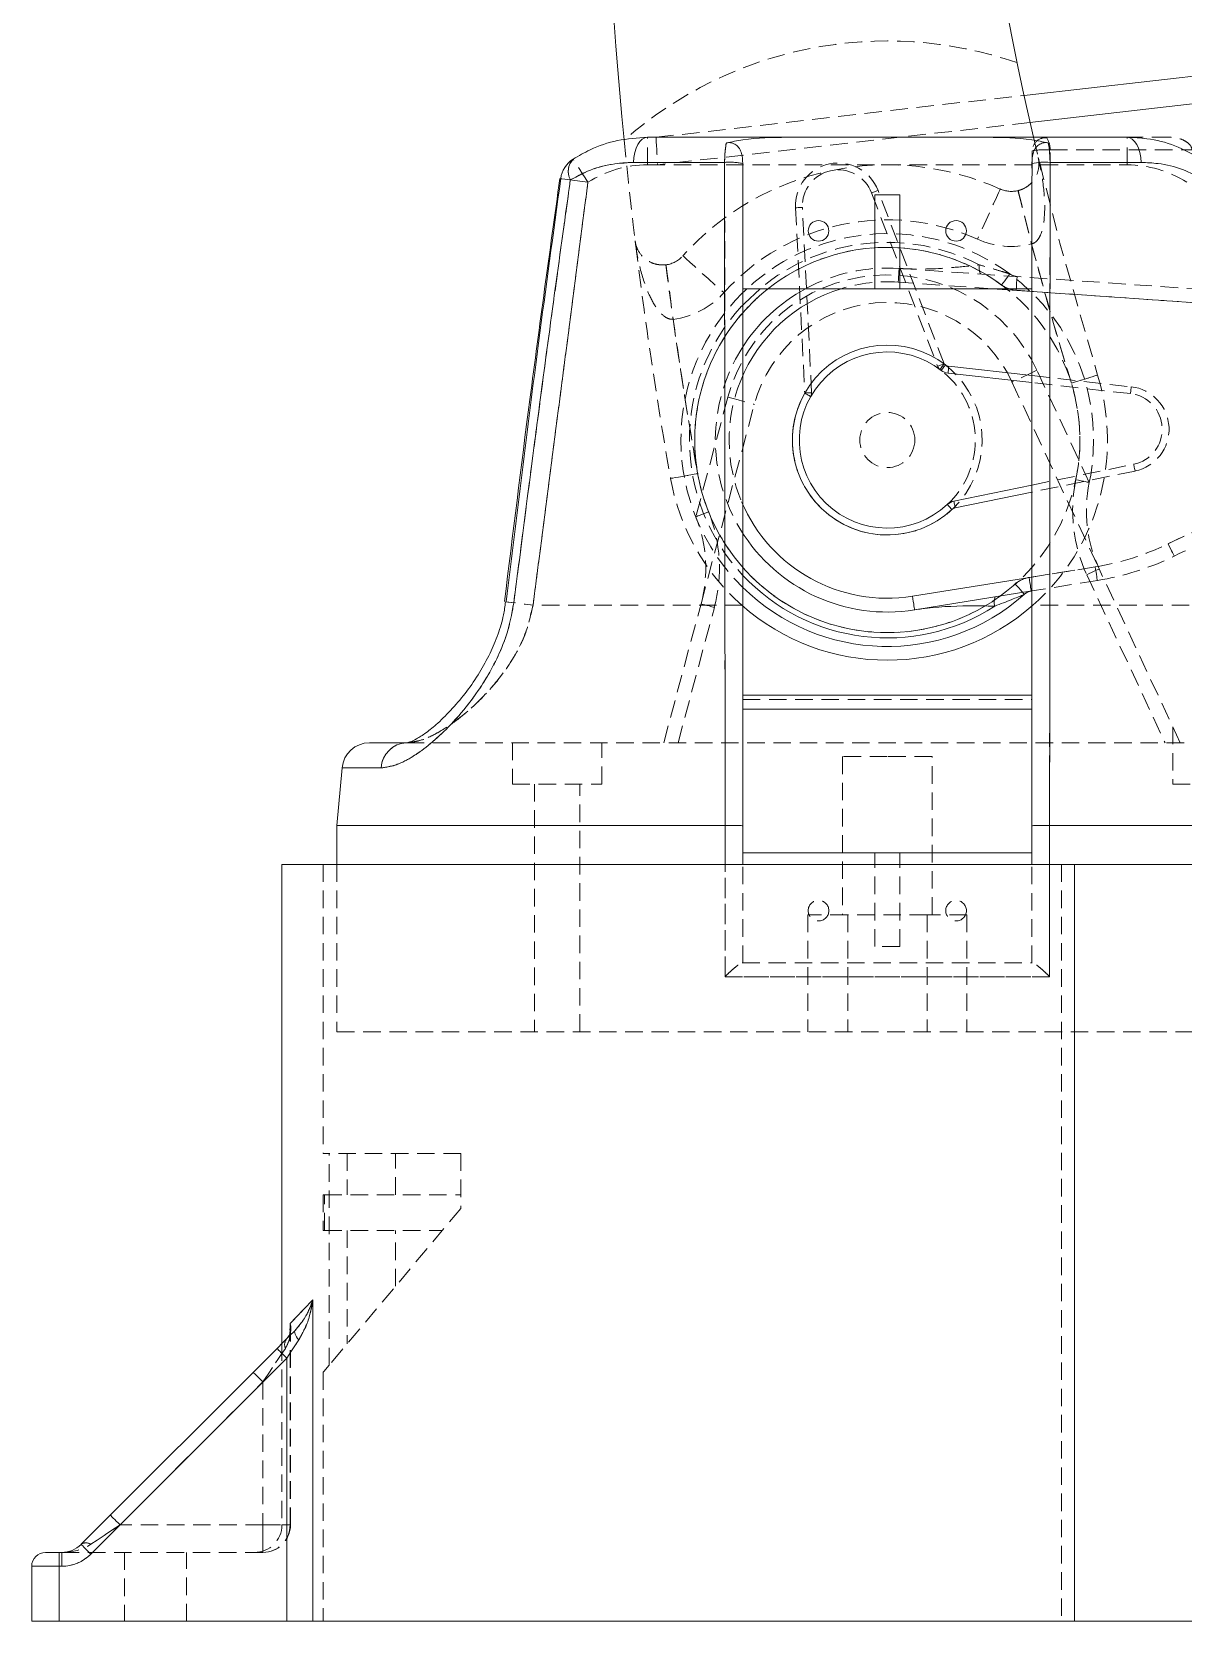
# Model space of a CAD drawing. Header units: millimetres. Extents: x 0 to 1189, y 0 to 841.
# Drawn here: x 574 to 657.6, y 312.4 to 427.9 of the extents above; entities that cross this region are included whole.
import ezdxf

# ---------------------------------------------------------------- set-up
doc = ezdxf.new("R2010")
doc.units = ezdxf.units.MM
doc.linetypes.add('HIDDEN', pattern=[1.905, 1.27, -0.635])

msp = doc.modelspace()

# ---------------------------------------------------------------- linework, layer by layer
at = {"color": 7, "linetype": 'Continuous', "lineweight": 15}
for p, q in [((646.08, 423.27), (662.34, 425.12)), ((618.71, 420.22), (628.86, 420.22)), ((628.86, 420.22), (643.42, 420.22)), ((643.42, 420.22), (653.58, 420.22)), ((624.31, 418.39), (617.68, 418.39)), ((625.63, 418.32), (625.64, 416.51)), ((646.64, 416.51), (646.66, 418.32)), ((654.6, 418.39), (647.97, 418.39)), ((625.64, 416.51), (625.64, 370.18)), ((635.24, 409.22), (635.24, 416.03)), ((637.04, 416.03), (635.24, 416.03)), ((637.04, 409.22), (637.04, 416.03)), ((646.64, 370.18), (646.64, 416.51)), ((635.24, 409.22), (625.64, 409.22)), ((637.04, 409.22), (635.24, 409.22)), ((646.64, 409.22), (637.04, 409.22)), ((646.64, 402.4), (640.56, 403.08)), ((640.98, 393.78), (646.64, 394.94)), ((646.64, 387.25), (638.13, 385.88)), ((646.64, 379.67), (625.64, 379.67)), ((646.64, 378.67), (625.64, 378.67)), ((598.5, 376.22), (601.2, 376.22)), ((596.51, 374.39), (596.14, 370.22)), ((596.14, 370.22), (596.14, 367.38)), ((596.14, 370.22), (624.35, 370.22)), ((624.35, 370.22), (624.35, 370.22)), ((625.64, 367.38), (625.64, 370.18)), ((646.64, 367.38), (646.64, 370.18)), ((647.94, 370.22), (676.14, 370.22)), ((647.94, 370.22), (647.94, 370.22)), ((592.14, 367.38), (592.14, 332.57)), ((592.14, 367.38), (649.74, 367.38)), ((625.64, 368.22), (635.24, 368.22)), ((635.24, 367.38), (635.24, 368.22)), ((637.04, 368.22), (635.24, 368.22)), ((637.04, 368.22), (646.64, 368.22)), ((637.04, 367.38), (637.04, 368.22)), ((649.74, 367.38), (649.74, 312.38)), ((734.14, 367.38), (649.74, 367.38)), ((594.39, 335.74), (594.39, 312.38)), ((577.54, 317.97), (591.78, 332.21)), ((592.49, 331.5), (578.25, 317.26)), ((592.49, 312.38), (592.49, 331.5)), ((574.95, 317.38), (575.95, 317.38)), ((575.95, 317.38), (576.13, 317.38)), ((575.95, 317.38), (575.95, 316.38)), ((576.13, 317.38), (576.13, 316.38)), ((573.95, 312.38), (573.95, 316.38)), ((575.95, 316.38), (573.95, 316.38)), ((575.95, 316.38), (575.95, 312.38)), ((576.13, 316.38), (575.95, 316.38)), ((575.95, 312.38), (573.95, 312.38)), ((575.95, 312.38), (592.49, 312.38)), ((594.39, 312.38), (592.49, 312.38)), ((594.39, 312.38), (649.74, 312.38)), ((694.2, 312.38), (649.74, 312.38))]:
    msp.add_line(p, q, dxfattribs=at)
at = {"color": 7, "linetype": 'HIDDEN', "lineweight": 0}
for p, q in [((619.33, 420.22), (646.08, 423.27)), ((646.51, 421.3), (619.44, 418.22)), ((618.71, 418.22), (618.71, 420.22)), ((618.71, 418.22), (618.71, 420.22)), ((647.97, 419.31), (658.3, 419.31)), ((653.58, 418.22), (653.58, 420.22)), ((656.65, 420.22), (653.58, 420.22)), ((617.68, 418.39), (624.31, 418.39)), ((618.71, 418.22), (653.58, 418.22)), ((619.44, 418.22), (618.71, 418.22)), ((610.39, 386.22), (614.38, 416.95)), ((614.38, 416.95), (610.39, 386.22)), ((635, 416.18), (639.8, 403.58)), ((640.27, 403.75), (635.47, 416.35)), ((629.47, 415.1), (630.14, 401.63)), ((630.64, 401.66), (629.97, 415.12)), ((637, 410.69), (660.97, 409.03)), ((643.77, 409.22), (636.93, 409.69)), ((645.5, 409.1), (693.43, 405.79)), ((661.1, 408.02), (646.64, 409.02)), ((650.82, 395.14), (647.02, 403.29)), ((645.2, 402.45), (651.54, 388.85)), ((646.64, 402.9), (653.87, 402.09)), ((653.81, 401.59), (646.64, 402.4)), ((624.55, 401.33), (622.22, 392.63)), ((622.6, 386.32), (626.48, 400.81)), ((646.64, 394.94), (654.05, 396.46)), ((654.15, 395.97), (646.64, 394.43)), ((651.25, 389), (646.45, 388.23)), ((646.64, 388.26), (651.25, 389)), ((650.64, 388.43), (656.33, 376.22)), ((657.43, 376.22), (651.54, 388.85)), ((651.41, 388.02), (646.64, 387.25)), ((625.64, 386.22), (610.39, 386.22)), ((619.89, 376.22), (622.6, 386.32)), ((620.93, 376.22), (623.57, 386.06)), ((661.89, 386.22), (646.64, 386.22)), ((625.64, 379.36), (646.64, 379.36)), ((625.64, 378.67), (646.64, 378.67)), ((656.89, 377.38), (656.89, 373.22)), ((601.2, 376.22), (671.08, 376.22)), ((608.89, 376.22), (608.89, 373.22)), ((615.39, 373.22), (615.39, 376.22)), ((636.14, 375.22), (632.89, 375.22)), ((632.89, 375.22), (632.89, 363.72)), ((639.39, 375.22), (636.14, 375.22)), ((639.39, 363.72), (639.39, 375.22)), ((608.89, 373.22), (615.39, 373.22)), ((610.49, 373.22), (610.49, 355.22)), ((613.79, 355.22), (613.79, 373.22)), ((656.89, 373.22), (663.39, 373.22)), ((624.35, 370.22), (624.35, 359.22)), ((624.35, 370.22), (624.35, 370.22)), ((647.94, 359.22), (647.94, 370.22)), ((647.94, 370.22), (647.94, 370.22)), ((595.14, 367.38), (595.14, 346.38)), ((596.14, 367.38), (596.14, 355.22)), ((624.35, 359.22), (624.35, 367.38)), ((625.64, 360.22), (625.64, 367.38)), ((635.24, 361.41), (635.24, 367.38)), ((637.04, 361.41), (637.04, 367.38)), ((646.64, 360.22), (646.64, 367.38)), ((647.94, 367.38), (647.94, 359.22)), ((648.81, 367.38), (648.81, 312.38)), ((649.74, 367.38), (649.74, 312.38)), ((633.26, 363.72), (630.37, 363.72)), ((630.37, 363.72), (630.37, 355.22)), ((633.26, 363.72), (633.26, 355.22)), ((639.03, 363.72), (633.26, 363.72)), ((639.03, 363.72), (639.03, 355.22)), ((641.92, 363.72), (639.03, 363.72)), ((641.92, 363.72), (641.92, 355.22)), ((637.04, 361.41), (635.24, 361.41)), ((625.6, 360.22), (646.68, 360.22)), ((647.94, 359.22), (624.35, 359.22)), ((624.35, 359.22), (647.94, 359.22)), ((596.14, 355.22), (636.14, 355.22)), ((636.14, 355.22), (676.14, 355.22)), ((595.14, 346.38), (595.58, 346.38)), ((595.58, 330.99), (595.58, 346.38)), ((605.14, 346.38), (595.58, 346.38)), ((596.89, 346.38), (596.89, 343.38)), ((600.39, 343.38), (600.39, 346.38)), ((605.14, 346.38), (605.14, 342.38)), ((595.14, 343.38), (595.22, 343.38)), ((595.14, 343.38), (595.14, 340.78)), ((595.22, 340.78), (595.22, 343.38)), ((595.22, 343.38), (605.14, 343.38)), ((605.14, 342.38), (595.58, 330.99)), ((595.14, 340.78), (595.22, 340.78)), ((595.22, 340.78), (603.8, 340.78)), ((596.89, 340.78), (596.89, 332.55)), ((600.39, 336.72), (600.39, 340.78)), ((594.39, 312.38), (594.39, 335.74)), ((592.73, 333.98), (592.73, 319.38)), ((592.73, 319.38), (592.73, 333.31)), ((592.76, 319.38), (592.76, 333.61)), ((578.25, 317.26), (592.49, 331.5)), ((592.14, 332.57), (592.14, 319.38)), ((592.49, 331.5), (592.49, 312.38)), ((595.14, 330.47), (595.14, 312.38)), ((580.37, 319.38), (590.76, 329.77)), ((590.76, 329.77), (590.76, 319.38)), ((590.76, 319.38), (580.37, 319.38)), ((590.76, 317.38), (590.76, 319.38)), ((590.76, 319.38), (590.76, 317.38)), ((590.76, 319.38), (592.75, 319.38)), ((592.73, 319.38), (592.14, 319.38)), ((592.73, 319.38), (592.76, 319.38)), ((575.95, 317.38), (575.95, 316.38)), ((576.13, 317.38), (590.76, 317.38)), ((576.13, 317.38), (576.13, 316.38)), ((580.7, 317.38), (580.7, 312.38)), ((585.2, 312.38), (585.2, 317.38)), ((573.95, 316.38), (575.95, 316.38)), ((575.95, 312.38), (575.95, 316.38)), ((575.95, 316.38), (576.13, 316.38))]:
    msp.add_line(p, q, dxfattribs=at)
at = {"color": 8, "linetype": 'Continuous', "lineweight": 15}
for p, q in [((659.37, 422.77), (646.51, 421.3)), ((646.64, 409.02), (643.77, 409.22)), ((640.61, 403.58), (646.64, 402.9)), ((646.64, 394.43), (641.08, 393.29)), ((637.97, 386.87), (646.64, 388.26)), ((599.35, 374.39), (596.51, 374.39)), ((624.35, 367.38), (624.35, 370.22)), ((647.94, 370.22), (647.94, 367.38)), ((592.73, 333.31), (592.73, 334.01))]:
    msp.add_line(p, q, dxfattribs=at)
at = {"color": 7, "linetype": 'Continuous', "lineweight": 15, "flags": 128}
for points in [[(618.71, 420.22), (618.52, 420.19), (618.33, 420.08), (618.16, 419.92), (618.01, 419.7), (617.88, 419.42), (617.78, 419.11), (617.71, 418.76), (617.68, 418.39)], [(653.58, 420.22), (653.77, 420.19), (653.95, 420.08), (654.12, 419.92), (654.27, 419.7), (654.4, 419.42), (654.5, 419.11), (654.57, 418.76), (654.6, 418.39)], [(625.6, 408.89), (625.79, 409.07), (625.94, 409.22)], [(640.36, 403.68), (640.3, 403.6), (640.25, 403.53), (640.19, 403.46), (640.15, 403.4), (640.11, 403.35), (640.08, 403.31), (640.06, 403.29), (640.06, 403.28)], [(640.56, 403.08), (640.56, 403.09), (640.56, 403.12), (640.57, 403.16), (640.57, 403.23), (640.58, 403.3), (640.59, 403.39), (640.6, 403.48), (640.61, 403.58)], [(640.84, 393.17), (640.77, 393.24), (640.71, 393.31), (640.65, 393.37), (640.6, 393.43), (640.56, 393.47), (640.53, 393.51), (640.51, 393.53), (640.5, 393.53)], [(641.08, 393.29), (641.06, 393.39), (641.04, 393.48), (641.02, 393.56), (641.01, 393.64), (641, 393.7), (640.99, 393.74), (640.98, 393.77), (640.98, 393.78)], [(637.97, 386.87), (638, 386.67), (638.03, 386.49), (638.06, 386.32), (638.08, 386.17), (638.1, 386.05), (638.12, 385.95), (638.12, 385.9), (638.13, 385.88)], [(592.73, 334.01), (593.17, 334.47), (593.72, 335.05), (594.39, 335.74)], [(591.78, 332.21), (592.23, 332.66), (592.67, 333.1), (593.1, 333.52)], [(593.36, 332.82), (593.08, 332.4), (592.79, 331.95), (592.49, 331.5)], [(593.1, 333.52), (593.07, 333.48), (593.06, 333.42), (593.07, 333.34), (593.1, 333.25), (593.14, 333.15), (593.2, 333.05), (593.28, 332.93), (593.36, 332.82)], [(591.78, 332.21), (591.79, 332.19), (591.83, 332.15), (591.9, 332.09), (591.99, 332), (592.09, 331.89), (592.22, 331.77), (592.35, 331.64), (592.49, 331.5)], [(577.54, 317.97), (577.55, 317.96), (577.59, 317.91), (577.66, 317.85), (577.75, 317.76), (577.85, 317.65), (577.98, 317.53), (578.11, 317.4), (578.25, 317.26)]]:
    msp.add_lwpolyline(points, dxfattribs=at)
at = {"color": 7, "linetype": 'HIDDEN', "lineweight": 0, "flags": 128}
for points in [[(618.71, 420.22), (618.52, 420.19), (618.33, 420.08), (618.16, 419.92), (618.01, 419.7), (617.88, 419.42), (617.78, 419.11), (617.71, 418.76), (617.68, 418.39)], [(619.33, 420.22), (619.33, 420.18), (619.34, 420.07), (619.35, 419.88), (619.36, 419.63), (619.38, 419.33), (619.4, 418.99), (619.42, 418.61), (619.44, 418.22)], [(646.76, 420.22), (648.68, 412.53), (651.43, 402.94)], [(614.38, 416.95), (614.17, 417.28), (613.97, 417.59), (613.78, 417.88), (613.62, 418.14), (613.48, 418.35), (613.38, 418.5), (613.32, 418.6), (613.3, 418.63)], [(614.38, 416.95), (614.17, 417.28), (613.97, 417.59), (613.78, 417.88), (613.62, 418.14), (613.48, 418.35), (613.38, 418.5), (613.32, 418.6), (613.3, 418.63)], [(614.38, 416.95), (613.79, 417.03), (613.25, 417.1), (612.81, 417.16), (612.52, 417.2), (612.4, 417.22), (612.4, 417.22)], [(635.47, 416.35), (635.38, 416.32), (635.29, 416.29), (635.21, 416.25), (635.14, 416.23), (635.08, 416.21), (635.04, 416.19), (635.01, 416.18), (635, 416.18)], [(644.34, 416.46), (644.31, 416.39), (644.22, 416.18), (644.07, 415.85), (643.86, 415.39), (643.61, 414.84), (643.33, 414.21), (643.02, 413.53), (642.7, 412.81)], [(645.65, 416.35), (645.67, 416.27), (645.72, 416.05), (645.81, 415.69), (645.94, 415.21), (646.08, 414.62), (646.25, 413.95), (646.43, 413.22), (646.62, 412.47)], [(629.47, 415.1), (629.57, 415.1), (629.67, 415.11), (629.75, 415.11), (629.83, 415.11), (629.89, 415.12), (629.94, 415.12), (629.96, 415.12), (629.97, 415.12)], [(621.28, 411.61), (621.34, 411.55), (621.51, 411.4), (621.78, 411.15), (622.15, 410.82), (622.6, 410.42), (623.12, 409.95), (623.67, 409.45), (624.25, 408.93)], [(620.06, 410.96), (620.07, 410.89), (620.09, 410.66), (620.14, 410.29), (620.21, 409.8), (620.29, 409.2), (620.38, 408.51), (620.47, 407.77), (620.57, 407)], [(637, 410.69), (637, 410.67), (637, 410.61), (636.99, 410.52), (636.98, 410.4), (636.97, 410.25), (636.96, 410.07), (636.95, 409.89), (636.93, 409.69)], [(645.05, 410.29), (645.03, 410.28), (645, 410.23), (644.95, 410.16), (644.87, 410.06), (644.78, 409.93), (644.68, 409.79), (644.57, 409.64), (644.45, 409.49)], [(645.57, 410.1), (645.57, 410.08), (645.57, 410.02), (645.56, 409.93), (645.55, 409.81), (645.54, 409.66), (645.53, 409.48), (645.52, 409.3), (645.5, 409.1)], [(640.27, 403.75), (640.17, 403.72), (640.09, 403.69), (640.01, 403.65), (639.93, 403.63), (639.88, 403.61), (639.83, 403.59), (639.81, 403.58), (639.8, 403.58)], [(639.97, 403.35), (639.97, 403.36), (639.99, 403.38), (640.02, 403.42), (640.05, 403.47), (640.1, 403.53), (640.15, 403.6), (640.21, 403.67), (640.27, 403.75)], [(647.02, 403.29), (646.66, 403.13), (646.32, 402.97), (646.01, 402.82), (645.74, 402.69), (645.51, 402.59), (645.34, 402.51), (645.24, 402.46), (645.2, 402.45)], [(647.02, 403.29), (646.66, 403.13), (646.32, 402.97), (646.01, 402.82), (645.74, 402.69), (645.51, 402.59), (645.34, 402.51), (645.24, 402.46), (645.2, 402.45)], [(651.43, 402.94), (651.39, 402.93), (651.28, 402.9), (651.11, 402.84), (650.87, 402.77), (650.58, 402.68), (650.25, 402.58), (649.89, 402.47), (649.52, 402.35)], [(649.52, 402.35), (649.89, 402.47), (650.25, 402.58), (650.58, 402.68), (650.87, 402.77), (651.11, 402.84), (651.28, 402.9), (651.39, 402.93), (651.43, 402.94)], [(653.81, 401.59), (653.82, 401.6), (653.82, 401.63), (653.82, 401.68), (653.83, 401.74), (653.84, 401.81), (653.85, 401.9), (653.86, 401.99), (653.87, 402.09)], [(624.55, 401.33), (624.93, 401.23), (625.29, 401.13), (625.62, 401.04), (625.92, 400.96), (626.16, 400.9), (626.34, 400.85), (626.45, 400.82), (626.48, 400.81)], [(624.55, 401.33), (624.93, 401.23), (625.29, 401.13), (625.62, 401.04), (625.92, 400.96), (626.16, 400.9), (626.34, 400.85), (626.45, 400.82), (626.48, 400.81)], [(630.64, 401.66), (630.63, 401.65), (630.6, 401.65), (630.56, 401.65), (630.5, 401.65), (630.42, 401.64), (630.33, 401.64), (630.24, 401.64), (630.14, 401.63)], [(630.58, 401.38), (630.57, 401.39), (630.54, 401.4), (630.5, 401.42), (630.45, 401.46), (630.38, 401.49), (630.31, 401.54), (630.23, 401.58), (630.14, 401.63)], [(654.05, 396.46), (654.05, 396.45), (654.05, 396.42), (654.06, 396.38), (654.08, 396.32), (654.09, 396.24), (654.11, 396.16), (654.13, 396.07), (654.15, 395.97)], [(620.39, 395.43), (620.43, 395.44), (620.54, 395.46), (620.72, 395.49), (620.96, 395.53), (621.26, 395.58), (621.6, 395.64), (621.97, 395.71), (622.36, 395.78)], [(622.36, 395.78), (621.97, 395.71), (621.6, 395.64), (621.26, 395.58), (620.96, 395.53), (620.72, 395.49), (620.54, 395.46), (620.43, 395.44), (620.39, 395.43)], [(649.84, 395.34), (650.03, 395.3), (650.22, 395.26), (650.39, 395.23), (650.53, 395.2), (650.66, 395.17), (650.75, 395.15), (650.8, 395.14), (650.82, 395.14)], [(623.15, 393.01), (622.97, 392.93), (622.79, 392.86), (622.63, 392.8), (622.49, 392.74), (622.38, 392.7), (622.29, 392.66), (622.24, 392.64), (622.22, 392.63)], [(656.55, 390.68), (656.64, 390.51), (656.72, 390.34), (656.8, 390.18), (656.86, 390.05), (656.92, 389.94), (656.96, 389.85), (656.98, 389.8), (656.99, 389.78)], [(656.55, 390.68), (656.64, 390.51), (656.72, 390.34), (656.8, 390.18), (656.86, 390.05), (656.92, 389.94), (656.96, 389.85), (656.98, 389.8), (656.99, 389.78)], [(646.45, 388.23), (646.48, 388.04), (646.51, 387.85), (646.54, 387.68), (646.56, 387.53), (646.58, 387.41), (646.59, 387.32), (646.6, 387.26), (646.61, 387.24)], [(650.64, 388.43), (650.81, 388.51), (650.98, 388.59), (651.14, 388.66), (651.28, 388.73), (651.39, 388.78), (651.48, 388.82), (651.53, 388.84), (651.54, 388.85)], [(651.25, 389), (651.28, 388.81), (651.31, 388.63), (651.34, 388.46), (651.36, 388.31), (651.38, 388.18), (651.39, 388.09), (651.4, 388.04), (651.41, 388.02)], [(651.25, 389), (651.28, 388.81), (651.31, 388.63), (651.34, 388.46), (651.36, 388.31), (651.38, 388.18), (651.39, 388.09), (651.4, 388.04), (651.41, 388.02)], [(645.44, 387.75), (645.57, 387.61), (645.69, 387.47), (645.81, 387.34), (645.91, 387.22), (645.99, 387.13), (646.05, 387.06), (646.09, 387.02), (646.1, 387)], [(608.99, 386.39), (608.64, 386.44), (608.45, 386.46), (608.42, 386.47), (608.56, 386.45), (608.86, 386.41), (609.29, 386.36), (609.82, 386.29), (610.39, 386.22)], [(623.57, 386.06), (623.38, 386.11), (623.2, 386.16), (623.03, 386.2), (622.88, 386.24), (622.76, 386.28), (622.67, 386.3), (622.62, 386.31), (622.6, 386.32)], [(594.39, 335.74), (593.72, 335.05), (593.17, 334.47), (592.73, 334.01)], [(592.49, 331.5), (592.79, 331.95), (593.08, 332.4), (593.36, 332.82)], [(593.1, 333.52), (593.07, 333.48), (593.06, 333.42), (593.07, 333.34), (593.1, 333.25), (593.14, 333.15), (593.2, 333.05), (593.28, 332.93), (593.36, 332.82)], [(590.76, 329.77), (591.14, 330.34), (591.5, 330.89), (591.84, 331.39), (592.14, 331.84), (592.39, 332.21)], [(592.39, 332.21), (592.14, 331.84), (591.84, 331.39), (591.5, 330.89), (591.14, 330.34), (590.76, 329.77)], [(591.78, 332.21), (591.79, 332.19), (591.83, 332.15), (591.9, 332.09), (591.99, 332), (592.09, 331.89), (592.22, 331.77), (592.35, 331.64), (592.49, 331.5)], [(590.76, 329.77), (590.62, 329.91), (590.49, 330.04), (590.36, 330.16), (590.26, 330.27), (590.17, 330.36), (590.1, 330.42), (590.06, 330.46), (590.05, 330.48)], [(590.05, 330.48), (590.06, 330.46), (590.1, 330.42), (590.17, 330.36), (590.26, 330.27), (590.36, 330.16), (590.49, 330.04), (590.62, 329.91), (590.76, 329.77)], [(595.14, 330.47), (595.19, 330.52), (595.58, 330.99)], [(580.37, 319.38), (580.23, 319.52), (580.1, 319.65), (579.98, 319.78), (579.87, 319.88), (579.78, 319.97), (579.72, 320.04), (579.68, 320.08), (579.66, 320.09)], [(579.66, 320.09), (579.68, 320.08), (579.72, 320.04), (579.78, 319.97), (579.87, 319.88), (579.98, 319.78), (580.1, 319.65), (580.23, 319.52), (580.37, 319.38)], [(578.25, 317.97), (578.7, 318.27), (579.22, 318.62), (579.78, 318.99), (580.37, 319.38)], [(580.37, 319.38), (579.78, 318.99), (579.22, 318.62), (578.7, 318.27), (578.25, 317.97)], [(577.54, 317.97), (577.55, 317.96), (577.59, 317.91), (577.66, 317.85), (577.75, 317.76), (577.85, 317.65), (577.98, 317.53), (578.11, 317.4), (578.25, 317.26)]]:
    msp.add_lwpolyline(points, dxfattribs=at)
at = {"color": 8, "linetype": 'Continuous', "lineweight": 15, "flags": 128}
for points in [[(613.1, 417.12), (612.71, 417.18), (612.47, 417.21), (612.4, 417.22)], [(626.89, 409.22), (625.75, 408.15), (625.56, 407.95)], [(608.99, 386.39), (608.64, 386.44), (608.45, 386.46), (608.41, 386.47)]]:
    msp.add_lwpolyline(points, dxfattribs=at)
at = {"color": 7, "linetype": 'Continuous', "lineweight": 15}
for centre in [(631.14, 413.42), (641.14, 413.42)]:
    msp.add_circle(centre, 0.75, dxfattribs=at)
at = {"color": 7, "linetype": 'HIDDEN', "lineweight": 0}
for centre, radius in [((636.14, 398.22), 2), ((631.14, 364.02), 0.75), ((641.14, 364.02), 0.75)]:
    msp.add_circle(centre, radius, dxfattribs=at)
at = {"color": 7, "linetype": 'Continuous', "lineweight": 15}
for centre, radius, start, end in [((890.3, 476.72), 250, 167.4489, 193.0614), ((935.48, 451.26), 320, 166.0739, 185.6003), ((614.38, 416.95), 2, 122.7381, 172.2375), ((614.24, 417.74), 1.29, 136.4801, 208.6253), ((624.69, 413.23), 5.18, 79.5746, 94.1835), ((647.59, 413.23), 5.18, 85.8165, 100.4254), ((636.14, 398.22), 12.5, 118.3576, 147.8535), ((636.14, 398.22), 6.9, 52.279, 312.9098), ((636.14, 398.22), 6.4, 52.279, 312.9098), ((640.67, 404.07), 1, 232.279, 263.5944), ((640.67, 404.07), 0.5, 232.279, 263.5944), ((641.18, 392.8), 1, 101.5944, 132.9098), ((641.18, 392.8), 0.5, 101.5944, 132.9098), ((636.14, 398.22), 12.5, 211.5836, 279.1424), ((636.14, 398.22), 15, 225.3971, 311.6041), ((646.77, 386.26), 1, 99.1424, 131.6041), ((636.14, 398.22), 16, 228.5904, 311.4096), ((644.91, 386.42), 1, 156.5503, 195.8252), ((598.5, 374.22), 2, 90, 175), ((601.27, 374.3), 1.92, 91.968, 177.2907), ((576.13, 319.38), 2, 270, 315), ((574.95, 316.38), 1, 90, 180), ((576.13, 319.38), 3, 270, 315)]:
    msp.add_arc(centre, radius, start, end, dxfattribs=at)
at = {"color": 7, "linetype": 'HIDDEN', "lineweight": 0}
for centre, radius, start, end in [((636.14, 398.22), 29, 71.0324, 131.2833), ((935.48, 451.26), 320, 185.6003, 190.0485), ((647.64, 419.22), 0.968, 84.7702, 178.6208), ((647.61, 413.52), 5.8, 86.3897, 99.244), ((646.61, 419.4), 1.36, 355.93, 34.9118), ((614.24, 417.74), 1.29, 136.4801, 208.6253), ((618.71, 410.22), 8, 90, 122.7381), ((618.71, 410.22), 8, 90, 122.7381), ((636.14, 398.22), 20, 65.7901, 137.9883), ((624.69, 413.23), 5.18, 79.5746, 94.1835), ((632.57, 415.25), 3.1, 20.8443, 182.8443), ((653.58, 410.22), 8, 57.2619, 90), ((632.57, 415.25), 2.6, 20.8443, 182.8443), ((645.16, 418.29), 2, 245.7901, 284.0899), ((890.3, 476.72), 252, 193.8625, 197.164), ((636.14, 398.22), 16, 65.7901, 137.9883), ((636.14, 398.22), 15, 53.5847, 132.8334), ((636.14, 398.22), 14.37, 62.2883, 130.0737), ((645.16, 418.29), 6, 245.7901, 284.0899), ((890.3, 476.72), 252, 194.772, 197.164), ((619.8, 412.94), 2, 277.4614, 317.9883), ((636.14, 398.22), 14, 53.5847, 311.6041), ((636.14, 398.22), 14, 348.1301, 201.8699), ((935.48, 451.26), 318, 187.2812, 190.0485), ((636.14, 398.22), 12, 25, 165), ((636.14, 398.22), 12, 25, 165), ((636.14, 398.22), 12.5, 86.0464, 118.3576), ((643.81, 410.76), 1, 169.3639, 208.6373), ((645.64, 411.1), 1, 233.5847, 266.0464), ((636.14, 398.22), 15, 348.1301, 53.5847), ((619.8, 412.94), 6, 277.4614, 317.9883), ((636.14, 398.22), 15, 134.6434, 225.3971), ((636.14, 398.22), 11.5, 86.0464, 106.9574), ((645.64, 411.1), 2, 233.5847, 266.0464), ((636.14, 398.22), 14.38, 137.4297, 223.0121), ((636.14, 398.22), 10, 25, 165), ((935.48, 451.26), 318, 188.0019, 190.0485), ((636.14, 398.22), 12.5, 147.8535, 211.5836), ((636.14, 398.22), 6.9, 150.3839, 53.3048), ((640.27, 403.75), 0.5, 200.8443, 233.3048), ((636.14, 398.22), 6.4, 312.9098, 53.3048), ((636.14, 398.22), 14, 190.0485, 17.164), ((636.14, 398.22), 14, 190.0485, 17.164), ((636.14, 398.22), 11.5, 157.9059, 202.9616), ((636.14, 398.22), 16, 311.4096, 17.164), ((653.52, 399.01), 3.1, 281.5944, 83.5944), ((630.14, 401.63), 0.5, 330.3839, 2.8443), ((653.52, 399.01), 2.6, 281.5944, 83.5944), ((683.28, 335.85), 61, 80.779, 115.9845), ((636.14, 398.22), 16, 190.0485, 228.5904), ((660.61, 393.08), 11, 168.1301, 205), ((660.61, 393.08), 10, 168.1301, 205), ((612.94, 388.91), 11, 345, 21.8699), ((683.28, 335.85), 61, 109.4435, 115.9845), ((612.94, 388.91), 10, 345, 21.8699), ((683.28, 335.85), 60, 109.6579, 115.9845), ((648.23, 407.76), 19, 279.1424, 295.9845), ((648.23, 407.76), 19, 279.1424, 295.9845), ((648.23, 407.76), 20, 279.1424, 295.9845), ((646.77, 386.26), 2, 99.1424, 131.6041), ((601.27, 374.3), 1.92, 91.968, 177.2907), ((593.01, 332.48), 0.677, 139.4972, 203.2328), ((590.14, 319.38), 2, 270, 0), ((590.74, 319.37), 1.99, 270.3887, 0.3832), ((590.76, 319.38), 2, 270, 0), ((577.89, 317.46), 0.619, 55.1434, 124.8566), ((576.13, 319.38), 3, 270, 315)]:
    msp.add_arc(centre, radius, start, end, dxfattribs=at)
at = {"color": 8, "linetype": 'Continuous', "lineweight": 15}
for radius, start, end in [(11.5, 106.9574, 157.9059), (11.5, 202.9616, 279.1424), (14.38, 223.0121, 302.9005)]:
    msp.add_arc((636.14, 398.22), radius, start, end, dxfattribs=at)
at = {"color": 7, "linetype": 'HIDDEN', "lineweight": 0}
msp.add_ellipse((576.13, 319.38), major_axis=(3, 0), ratio=0.666667, start_param=4.712389, end_param=5.497787, dxfattribs=at)
msp.add_ellipse((576.13, 319.38), major_axis=(3, 0), ratio=0.666667, start_param=4.712389, end_param=5.497787, dxfattribs=at)
at = {"color": 7, "linetype": 'Continuous', "lineweight": 15}
for points, knots in [([(613.3, 418.63), (613.71, 418.87), (614.72, 419.46), (616.53, 420.08), (617.97, 420.17), (618.71, 420.22)], [0, 0, 0, 0, 0.247688, 0.616914, 1, 1, 1, 1]), ([(624.31, 418.39), (624.31, 418.4), (624.32, 418.62), (624.33, 418.98), (624.38, 419.46), (624.42, 419.68), (624.44, 419.8)], [0, 0, 0, 0, 0.011177, 0.39613, 0.675399, 1, 1, 1, 1]), ([(628.86, 420.22), (627.78, 420.21), (626.29, 420.2), (624.84, 419.89), (624.44, 419.8)], [0, 0, 0, 0, 0.724679, 1, 1, 1, 1]), ([(624.44, 419.8), (624.47, 419.81), (624.59, 419.84), (624.84, 419.83), (625.15, 419.68), (625.41, 419.41), (625.6, 418.94), (625.62, 418.57), (625.63, 418.32)], [0, 0, 0, 0, 0.042988, 0.173136, 0.324994, 0.499731, 0.672989, 1, 1, 1, 1]), ([(647.85, 419.8), (647.45, 419.89), (645.99, 420.2), (644.5, 420.21), (643.42, 420.22)], [0, 0, 0, 0, 0.275321, 1, 1, 1, 1]), ([(646.66, 418.32), (646.67, 418.57), (646.68, 418.94), (646.87, 419.41), (647.13, 419.68), (647.44, 419.83), (647.69, 419.84), (647.82, 419.81), (647.85, 419.8)], [0, 0, 0, 0, 0.327011, 0.500269, 0.675006, 0.826864, 0.957012, 1, 1, 1, 1]), ([(647.85, 419.8), (647.86, 419.73), (647.89, 419.56), (647.94, 419.16), (647.96, 418.74), (647.97, 418.46), (647.97, 418.39)], [0, 0, 0, 0, 0.206117, 0.494185, 0.88036, 1, 1, 1, 1]), ([(653.58, 420.22), (654.05, 420.2), (655.24, 420.15), (657.1, 419.68), (658.35, 418.98), (658.98, 418.63)], [0, 0, 0, 0, 0.249662, 0.618031, 1, 1, 1, 1]), ([(617.68, 418.39), (617.08, 418.36), (615.85, 418.28), (614.33, 417.8), (613.45, 417.31), (613.1, 417.12)], [0, 0, 0, 0, 0.3709027, 0.7533519, 1, 1, 1, 1]), ([(624.35, 370.22), (624.35, 370.88), (624.35, 374.2), (624.34, 388.15), (624.32, 403.54), (624.31, 416.28), (624.31, 418.39)], [0, 0, 0, 0, 0.04134, 0.2067, 0.868141, 1, 1, 1, 1]), ([(647.97, 418.39), (647.97, 417.73), (647.97, 414.41), (647.96, 400.47), (647.95, 385.08), (647.94, 372.34), (647.94, 370.22)], [0, 0, 0, 0, 0.04134, 0.2067, 0.868141, 1, 1, 1, 1]), ([(659.18, 417.12), (658.66, 417.4), (657.6, 417.96), (656.04, 418.33), (655.01, 418.38), (654.6, 418.39)], [0, 0, 0, 0, 0.369549, 0.750246, 1, 1, 1, 1]), ([(612.34, 417.23), (611.6, 411.88), (610.18, 401.64), (608.92, 391.38), (608.32, 386.48)], [0, 0, 0, 0, 0.522488, 1, 1, 1, 1]), ([(612.41, 417.22), (611.86, 413.23), (610.46, 402.99), (609.2, 392.73), (608.43, 386.47)], [0, 0, 0, 0, 0.3891095, 1, 1, 1, 1]), ([(613.1, 417.12), (612.99, 416.31), (612.13, 410.21), (610.74, 399.97), (609.53, 390.54), (608.99, 386.39)], [0, 0, 0, 0, 0.079522, 0.595595, 1, 1, 1, 1]), ([(643.95, 386.15), (644.37, 386.31), (644.94, 386.53), (645.61, 386.8), (645.92, 386.93), (646.05, 386.98), (646.09, 387), (646.1, 387), (646.1, 387)], [0, 0, 0, 0, 0.51055, 0.702929, 0.871528, 0.927709, 0.956064, 1, 1, 1, 1]), ([(608.99, 386.39), (608.84, 385.58), (608.56, 384.15), (607.77, 382.3), (606.8, 380.53), (605.54, 378.77), (604.12, 377.2), (602.76, 375.98), (601.51, 375.1), (600.34, 374.51), (599.68, 374.43), (599.35, 374.39)], [0, 0, 0, 0, 0.113618, 0.200162, 0.286839, 0.41437, 0.542043, 0.655787, 0.769503, 0.884794, 1, 1, 1, 1]), ([(608.39, 386.47), (608.35, 386.15), (608.24, 385.34), (607.85, 384.07), (607.26, 382.66), (606.49, 381.26), (605.56, 379.91), (604.52, 378.67), (603.51, 377.66), (602.61, 376.93), (601.91, 376.48), (601.43, 376.26), (601.19, 376.22), (601.22, 376.22), (601.23, 376.22)], [0, 0, 0, 0, 0.051252, 0.128054, 0.211645, 0.304023, 0.405607, 0.514961, 0.628662, 0.727319, 0.817039, 0.899446, 0.97469, 1, 1, 1, 1]), ([(643.95, 386.15), (643.32, 386.16), (641.44, 386.19), (639.57, 386.09), (638.31, 385.91), (638.13, 385.88), (638.13, 385.88)], [0, 0, 0, 0, 0.3024948, 0.9053332, 0.9965362, 1, 1, 1, 1]), ([(624.35, 370.22), (624.46, 370.22), (624.68, 370.22), (625.02, 370.22), (625.31, 370.21), (625.53, 370.2), (625.62, 370.19), (625.64, 370.18), (625.64, 370.18), (625.64, 370.18)], [0, 0, 0, 0, 0.180192, 0.360387, 0.540592, 0.720918, 0.901431, 0.988749, 1, 1, 1, 1]), ([(647.94, 370.22), (647.83, 370.22), (647.6, 370.22), (647.27, 370.22), (646.98, 370.21), (646.76, 370.2), (646.66, 370.19), (646.64, 370.18), (646.64, 370.18), (646.64, 370.18)], [0, 0, 0, 0, 0.180192, 0.360387, 0.540592, 0.720919, 0.901431, 0.988749, 1, 1, 1, 1]), ([(593.1, 333.52), (593.33, 333.8), (593.92, 334.5), (594.23, 335.27), (594.38, 335.74), (594.39, 335.74)], [0, 0, 0, 0, 0.390188, 0.996703, 1, 1, 1, 1]), ([(594.39, 335.74), (594.38, 335.74), (594.34, 335.43), (594.22, 334.82), (593.93, 333.83), (593.57, 333.18), (593.36, 332.82)], [0, 0, 0, 0, 0.0033086, 0.3072475, 0.6077003, 1, 1, 1, 1]), ([(592.73, 334.01), (592.73, 334.01), (592.8, 333.78), (592.84, 333.39), (592.59, 333.05), (592.49, 332.92)], [0, 0, 0, 0, 0.0046093, 0.6081098, 1, 1, 1, 1]), ([(592.71, 333.61), (592.73, 333.74), (592.75, 333.87), (592.73, 334.01), (592.73, 334.01)], [0, 0, 0, 0, 0.978799, 1, 1, 1, 1])]:
    msp.add_open_spline(points, degree=3, knots=knots, dxfattribs=at)
at = {"color": 7, "linetype": 'HIDDEN', "lineweight": 0}
for points, knots in [([(624.44, 419.8), (624.43, 419.78), (624.4, 419.61), (624.36, 419.3), (624.32, 418.84), (624.32, 418.56), (624.31, 418.39)], [0, 0, 0, 0, 0.084059, 0.49332, 0.694786, 1, 1, 1, 1]), ([(647.94, 370.22), (647.94, 370.88), (647.94, 374.2), (647.95, 388.15), (647.96, 403.84), (647.97, 416.89), (647.97, 419.31)], [0, 0, 0, 0, 0.040571, 0.202856, 0.851995, 1, 1, 1, 1]), ([(658.3, 419.31), (658.27, 419.39), (658.23, 419.57), (658.01, 419.82), (657.61, 420.07), (657.12, 420.2), (656.77, 420.22), (656.65, 420.22)], [0, 0, 0, 0, 0.132106, 0.263035, 0.481095, 0.827145, 1, 1, 1, 1]), ([(613.1, 417.12), (613.62, 417.4), (614.68, 417.96), (616.25, 418.33), (617.27, 418.38), (617.68, 418.39)], [0, 0, 0, 0, 0.369548, 0.750245, 1, 1, 1, 1]), ([(624.31, 418.39), (624.31, 417.73), (624.32, 414.41), (624.33, 400.47), (624.34, 385.08), (624.35, 372.34), (624.35, 370.22)], [0, 0, 0, 0, 0.04134, 0.2067, 0.868141, 1, 1, 1, 1]), ([(647.11, 418.75), (647.11, 418.75), (647.16, 418.54), (647.19, 418.08), (647.02, 417.44), (646.66, 416.91), (646.26, 416.59), (645.91, 416.42), (645.73, 416.37), (645.65, 416.35)], [0, 0, 0, 0, 0.002265, 0.300754, 0.616211, 0.809617, 0.917336, 0.965885, 1, 1, 1, 1]), ([(646.62, 412.47), (646.7, 412.49), (646.86, 412.55), (647.11, 412.78), (647.43, 413.39), (647.63, 414.71), (647.54, 416.59), (647.28, 418.03), (647.11, 418.74), (647.11, 418.75)], [0, 0, 0, 0, 0.033537, 0.07473, 0.14387, 0.338627, 0.664106, 0.997717, 1, 1, 1, 1]), ([(646.67, 419.24), (646.67, 419), (646.65, 418.09), (646.64, 417.18), (646.64, 416.51)], [0, 0, 0, 0, 0.268494, 1, 1, 1, 1]), ([(608.99, 386.39), (609.16, 387.72), (610.01, 394.33), (611.36, 404.58), (612.6, 413.49), (613.1, 417.12)], [0, 0, 0, 0, 0.129017, 0.645089, 1, 1, 1, 1]), ([(617.81, 412.7), (617.81, 412.7), (617.89, 412.03), (618.14, 410.68), (618.69, 408.98), (619.34, 407.78), (619.89, 407.2), (620.3, 407), (620.49, 407), (620.57, 407)], [0, 0, 0, 0, 0.002255, 0.306927, 0.615147, 0.808111, 0.916606, 0.965312, 1, 1, 1, 1]), ([(620.06, 410.96), (619.98, 410.95), (619.78, 410.94), (619.4, 410.97), (618.91, 411.12), (618.37, 411.48), (617.97, 412.03), (617.84, 412.47), (617.81, 412.7), (617.81, 412.7)], [0, 0, 0, 0, 0.034157, 0.082836, 0.190426, 0.382806, 0.691658, 0.997731, 1, 1, 1, 1]), ([(637, 410.69), (637.01, 410.69), (637.18, 410.68), (638.46, 410.61), (640.33, 410.68), (642.2, 410.88), (642.83, 410.95)], [0, 0, 0, 0, 0.003464, 0.094667, 0.697506, 1, 1, 1, 1]), ([(645.05, 410.29), (645.04, 410.29), (645.03, 410.3), (644.97, 410.31), (644.81, 410.37), (644.38, 410.5), (643.69, 410.71), (643.13, 410.86), (642.83, 410.95)], [0, 0, 0, 0, 0.046708, 0.074712, 0.159772, 0.323826, 0.644018, 1, 1, 1, 1]), ([(599.35, 374.39), (599.78, 374.46), (600.59, 374.58), (602.05, 375.44), (603.5, 376.61), (605, 378.13), (606.59, 380.16), (607.86, 382.37), (608.68, 384.6), (608.89, 385.8), (608.99, 386.39)], [0, 0, 0, 0, 0.149961, 0.280204, 0.410525, 0.53819, 0.665767, 0.832852, 0.916505, 1, 1, 1, 1]), ([(601.2, 376.22), (601.51, 376.25), (602.14, 376.32), (603.63, 376.98), (605.33, 378.16), (607.09, 379.87), (608.58, 381.69), (609.85, 383.83), (610.24, 385.54), (610.39, 386.22)], [0, 0, 0, 0, 0.111297, 0.225992, 0.453428, 0.581178, 0.712295, 0.886636, 1, 1, 1, 1]), ([(610.39, 386.22), (610.16, 385.27), (609.92, 384.27), (609.06, 382.49), (608.1, 381.03), (606.59, 379.34), (605.18, 378.08), (603.78, 377.1), (602.4, 376.38), (601.61, 376.28), (601.2, 376.22)], [0, 0, 0, 0, 0.159785, 0.166415, 0.335534, 0.46313, 0.594057, 0.7221, 0.853678, 1, 1, 1, 1]), ([(624.35, 359.22), (624.35, 359.22), (624.46, 359.34), (624.7, 359.57), (625.05, 359.88), (625.32, 360.08), (625.5, 360.2), (625.57, 360.21), (625.6, 360.22)], [0, 0, 0, 0, 0.003348, 0.255655, 0.525472, 0.721398, 0.860362, 1, 1, 1, 1]), ([(647.94, 359.22), (647.94, 359.22), (647.82, 359.34), (647.58, 359.57), (647.24, 359.88), (646.96, 360.08), (646.78, 360.2), (646.71, 360.21), (646.68, 360.22)], [0, 0, 0, 0, 0.003348, 0.255656, 0.525472, 0.721396, 0.860362, 1, 1, 1, 1]), ([(594.39, 335.74), (594.38, 335.74), (594.25, 335.32), (593.94, 334.55), (593.36, 333.84), (593.1, 333.52)], [0, 0, 0, 0, 0.003297, 0.552437, 1, 1, 1, 1]), ([(593.36, 332.82), (593.59, 333.24), (593.96, 333.91), (594.23, 334.91), (594.34, 335.46), (594.38, 335.74), (594.39, 335.74)], [0, 0, 0, 0, 0.449783, 0.722013, 0.996691, 1, 1, 1, 1]), ([(592.39, 332.21), (592.5, 332.43), (592.74, 332.86), (592.72, 333.36), (592.71, 333.61)], [0, 0, 0, 0, 0.503776, 1, 1, 1, 1]), ([(592.72, 333.6), (592.73, 333.4), (592.75, 332.91), (592.52, 332.47), (592.39, 332.21)], [0, 0, 0, 0, 0.401564, 1, 1, 1, 1])]:
    msp.add_open_spline(points, degree=3, knots=knots, dxfattribs=at)

doc.saveas('drawing.dxf')
